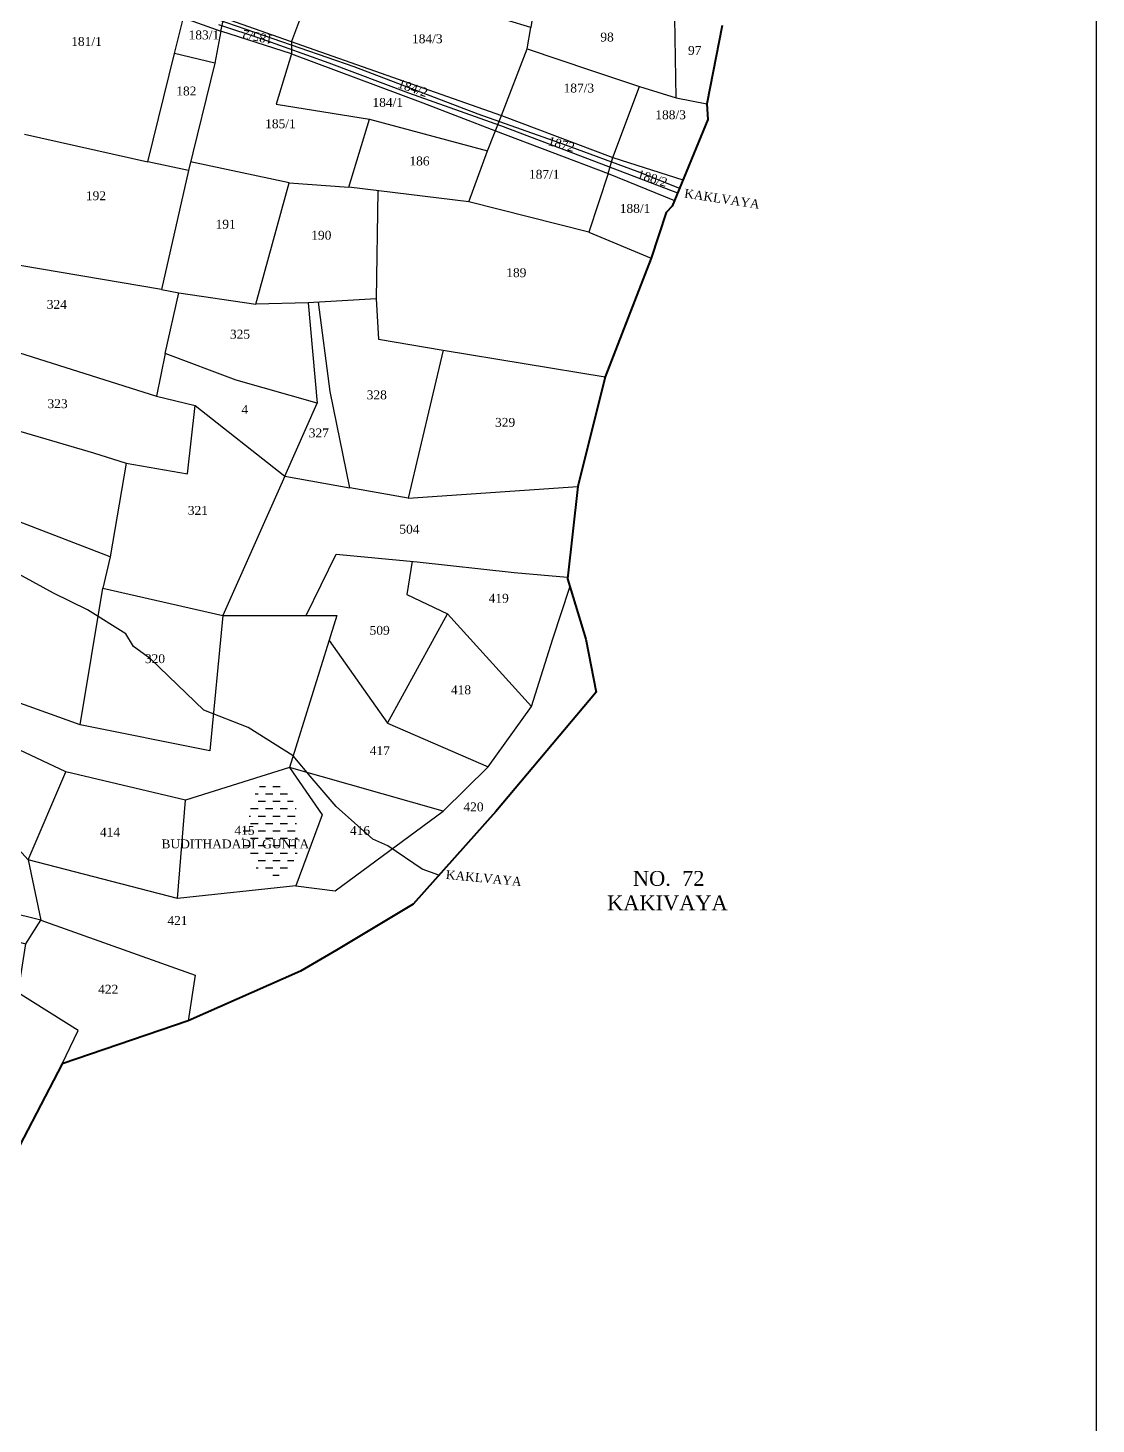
# Model space of a CAD drawing. Header units: millimetres. Extents: x -710 to 883, y -1027 to 1201.
# Drawn here: x 522.4 to 882.8, y -0.3 to 471 of the extents above; entities that cross this region are included whole.
import ezdxf

# ---------------------------------------------------------------- set-up
doc = ezdxf.new("R2010")
doc.units = ezdxf.units.MM
doc.header["$MEASUREMENT"] = 0
doc.linetypes.add('ACAD_ISO07W100', pattern=[3, 0, -3])
doc.linetypes.add('BORDER', pattern=[1.75, 0.5, -0.25, 0.5, -0.25, 0, -0.25])
for name, color, linetype, lineweight in [('FOOTPATH', 150, 'ACAD_ISO07W100', 30), ('ROAD', 1, 'Continuous', 25), ('VILL_BOUNDARY', 6, 'BORDER', 30)]:
    doc.layers.add(name, color=color, linetype=linetype, lineweight=lineweight)
for name, color, linetype in [('SURVEY_BND', 7, 'Continuous'), ('SURVEY_NO', 7, 'Continuous'), ('WATER_BODY', 4, 'Continuous')]:
    doc.layers.add(name, color=color, linetype=linetype)
doc.styles.get("Standard").update_dxf_attribs({"font": 'TIMES.TTF'})

msp = doc.modelspace()

# ---------------------------------------------------------------- hatches: boundary and pattern name
at = {"layer": 'WATER_BODY', "linetype": 'ByBlock'}
h = msp.add_hatch(dxfattribs=at)
h.set_pattern_fill('DASH', color=256, scale=20, style=0)
h.paths.add_polyline_path([(613.2, 207.04), (612.31, 208.43), (611.9, 209.7), (611.93, 212.56), (610.86, 213.92), (608.53, 215.66), (606.4, 216.7), (605.16, 216.67), (603.89, 216.19), (602.59, 215.9), (600.37, 214.93), (600.1, 213.71), (599.31, 212.92), (598.39, 211.26), (598.48, 209.46), (597.03, 207.65), (597.03, 206.44), (597, 204.99), (595.46, 202.8), (594.43, 198.32), (594.93, 197.11), (594.85, 194.83), (595.38, 193.09), (596, 191.94), (596.68, 191.26), (597.71, 190.73), (598.22, 190.11), (598.95, 188.51), (599.4, 187.39), (599.9, 187.04), (600.99, 186.33), (602.35, 185.83), (603.33, 185.18), (604.39, 184.74), (605.96, 184.56), (607.24, 185.02), (608.33, 185.58), (609.9, 186.32), (611.7, 188.49), (611.94, 189.32), (612.32, 190.97), (613.24, 192.54), (613.92, 194.28), (613.33, 196.92), (613.27, 198.96), (613.12, 201.06), (612.94, 202.92), (613.3, 203.96), (613.42, 204.92)])
h.paths.add_polyline_path([(566.67, 193.24), (616.93, 193.24), (616.93, 197.84), (566.67, 197.84)], flags=9)
h.paths.add_polyline_path([(591.29, 197.87), (599.46, 197.87), (599.46, 202.43), (591.29, 202.43)], flags=9)

# ---------------------------------------------------------------- linework, layer by layer
at = {"linetype": 'ByBlock', "lineweight": 30}
msp.add_lwpolyline([(-710.43, 1200.61), (882.84, 1200.61), (882.84, -1027.46), (-710.43, -1027.46)], close=True, dxfattribs=at)
at = {"layer": 'FOOTPATH', "linetype": 'ByBlock'}
msp.add_lwpolyline([(661.08, 185.03), (655.44, 187.08), (643.77, 194.96), (638.74, 197.21), (626.41, 208.2), (618.24, 217.72), (611.88, 225.29), (596.63, 234.93), (581.77, 240.72), (575.73, 246.42), (563.72, 258.1), (557.96, 262.21), (555.37, 266.51), (542.45, 274.65), (530.94, 280.21), (517.09, 287.89)], dxfattribs=at)
at = {"layer": 'ROAD', "linetype": 'ByBlock'}
for points in [[(566.5, 480.88), (595.86, 470.63), (632.4, 457.98), (674.18, 442.05), (703.43, 431.66), (727.8, 422.66), (742.24, 416.9)], [(586.7, 472.2), (601.33, 467.31), (623.87, 459.31), (650.82, 449.14), (681.81, 438.11), (708.81, 427.84), (741.6, 415.34)]]:
    msp.add_lwpolyline(points, dxfattribs=at)
at = {"layer": 'SURVEY_BND', "linetype": 'ByBlock'}
for points in [[(588.43, 474.43), (682.23, 441.49), (690.86, 464.02), (692.05, 471.13), (675.68, 476.17), (682.92, 510.26), (652.19, 514.42)], [(521.19, 435.13), (562.78, 425.83), (571.77, 462.44), (576.14, 479.54)], [(589.41, 479.76), (614.69, 475.48), (611.29, 466.4)], [(741.1, 447.47), (740.73, 474.48), (734.28, 473.58), (693, 477.19), (692.05, 471.13)], [(574.84, 474.46), (587.51, 469.92), (588.43, 474.43)], [(587.51, 469.92), (585.44, 459.09), (571.77, 462.44)], [(611.29, 466.4), (611.29, 462.33), (587.51, 469.92)], [(611.29, 462.33), (606.13, 445.34), (637.68, 440.22)], [(611.29, 462.33), (655.6, 445.76), (680.19, 436.34)], [(690.86, 464.02), (712.54, 456.64), (728.72, 451.25)], [(585.44, 459.09), (576.53, 422.89), (562.78, 425.83)], [(719.74, 427.28), (728.72, 451.25), (741.1, 447.47), (751.53, 445.37)], [(610.55, 418.77), (630.65, 417.27), (637.68, 440.22), (677.49, 429.51), (682.23, 441.49), (719.74, 427.28), (743.43, 419.77)], [(680.19, 436.34), (718.2, 421.9), (719.74, 427.28)], [(711.62, 402.08), (671.21, 412.33), (677.49, 429.51)], [(567.43, 382.76), (573.29, 381.65), (599.22, 377.8), (610.55, 418.77), (577.24, 425.78)], [(576.53, 422.89), (567.43, 382.76), (512.83, 391.97)], [(718.2, 421.9), (711.62, 402.08), (732.65, 393.3)], [(718.2, 421.9), (740.54, 412.76)], [(640.43, 416.08), (639.87, 379.61), (616.94, 378.25), (599.22, 377.8)], [(671.21, 412.33), (630.65, 417.27)], [(616.94, 378.25), (619.95, 344.36), (592.64, 352.09), (568.71, 361.17), (573.29, 381.65)], [(609.04, 319.68), (630.98, 315.73), (624.37, 348.33), (620.47, 378.46)], [(639.87, 379.61), (640.63, 366.01), (662.47, 362.26), (717.17, 353.24)], [(394.78, 297.78), (442.04, 294.57), (445.51, 325.99), (482.12, 319.45), (487.01, 345.15), (490.64, 370.44), (565.72, 346.78)], [(568.71, 361.17), (565.72, 346.78), (578.82, 343.57), (609.04, 319.68), (619.95, 344.36)], [(662.47, 362.26), (650.73, 312.34), (630.98, 315.73)], [(486.87, 344.43), (544.54, 327.64), (555.48, 324.13), (576.16, 320.49), (578.82, 343.57)], [(609.04, 319.68), (588.13, 272.67), (626.66, 272.67), (610.66, 221.39), (575.56, 210.3), (535.11, 219.87), (501.61, 235.67), (480.73, 245.19), (481.04, 235.93), (433.94, 242.81), (388.09, 248.73), (393.4, 275.94), (394.78, 297.78), (396.81, 332.61)], [(555.48, 324.13), (550.15, 292.53), (519.21, 304.41), (482.12, 319.45), (471.01, 260.86), (437.19, 267.22), (398.38, 274.74), (393.4, 275.94), (360.8, 283.07), (353.81, 240.51), (388.09, 248.73), (380.35, 226.6), (320.81, 208.15), (321.19, 232.71), (353.81, 240.51)], [(650.73, 312.34), (707.91, 316.24)], [(550.15, 292.53), (547.68, 281.97), (588.13, 272.67), (583.77, 227.02), (540.03, 235.81), (547.68, 281.97)], [(616.26, 272.67), (626.36, 293.45), (653.67, 290.86), (686.45, 287.24), (704.47, 285.67)], [(652.03, 291.02), (650.26, 279.82), (663.94, 273.27), (692.29, 242.01), (699.52, 264.77), (705.27, 282.28)], [(624.02, 264.21), (643.74, 236.32), (663.94, 273.27)], [(540.03, 235.81), (489.45, 253.88), (471.01, 260.86)], [(643.74, 236.32), (677.71, 221.59), (692.29, 242.01)], [(522.41, 190.21), (481.04, 235.93)], [(677.71, 221.59), (662.44, 206.65), (610.66, 221.39), (621.69, 205.42), (612.82, 181.43), (626.02, 179.76), (662.44, 206.65)], [(572.79, 177.11), (522.41, 190.21), (535.11, 219.87)], [(612.82, 181.43), (572.79, 177.11), (575.56, 210.3)], [(533.93, 121.33), (539.28, 132.64), (519.01, 145.35), (521.62, 161.83), (526.68, 169.84), (448.82, 189.14), (425.49, 185.74), (472.58, 174.52), (521.62, 161.83)], [(522.41, 190.21), (526.68, 169.84), (578.75, 151.27), (576.47, 135.84)]]:
    msp.add_lwpolyline(points, dxfattribs=at)
at = {"layer": 'VILL_BOUNDARY', "linetype": 'ByBlock', "lineweight": 40}
msp.add_lwpolyline([(756.6, 471.88), (751.53, 445.37), (751.82, 440.12), (739.77, 410.9), (737.76, 408.71), (732.65, 393.3), (717.17, 353.24), (707.91, 316.24), (704.41, 285.11), (710.67, 264.67), (714.15, 246.86), (680.23, 206.55), (652.42, 175.29), (626.45, 159.76), (614.3, 152.64), (576.47, 135.84), (533.93, 121.33), (516.63, 88.08), (474.87, 36.73), (443.54, -5.35)], dxfattribs=at)

# ---------------------------------------------------------------- texts
at = {"layer": 'SURVEY_NO', "linetype": 'ByBlock'}
for s, height, p in [('181/1', 3, (536.96, 464.96)), ('183/1', 3, (576.58, 467.17)), ('184/3', 3, (651.98, 465.88)), ('98', 3, (715.54, 466.46)), ('97', 3, (745.13, 461.93)), ('182', 3, (572.42, 448.25)), ('187/3', 3, (703.13, 449.24)), ('184/1', 3, (638.63, 444.39)), ('188/3', 3, (734.09, 440.22)), ('185/1', 3, (602.42, 437.19)), ('186', 3, (651.1, 424.62)), ('187/1', 3, (691.45, 420.13)), ('192', 3, (541.92, 412.89)), ('188/1', 3, (722.09, 408.6)), ('191', 3, (585.7, 403.29)), ('190', 3, (617.98, 399.56)), ('189', 3, (683.79, 386.91)), ('324', 3, (528.72, 376.21)), ('325', 3, (590.53, 366.15)), ('323', 3, (528.96, 342.69)), ('328', 3, (636.7, 345.68)), ('4', 3, (594.42, 340.77)), ('329', 3, (680, 336.39)), ('327', 3, (617.14, 332.82)), ('321', 3, (576.32, 306.67)), ('504', 3, (647.71, 300.34)), ('419', 3, (677.84, 277.02)), ('509', 3, (637.67, 266.19)), ('320', 3, (561.83, 256.62)), ('418', 3, (665.11, 246.1)), ('417', 3, (637.73, 225.57)), ('420', 3, (669.34, 206.58)), ('414', 3, (546.65, 198.08)), ('415', 3, (592.05, 198.68)), ('416', 3, (631.03, 198.61)), ('BUDITHADADI  GUNTA', 3, (567.44, 194.08)), ('NO.  72', 5, (726.54, 181.43)), ('KAKIVAYA', 5, (717.82, 173.18)), ('421', 3, (569.43, 168.23)), ('422', 3, (546.06, 145.03))]:
    msp.add_text(s, height=height, dxfattribs=at).set_placement(p)
for s, rotation, p in [('185/2', 168.867, (605.22, 468.48)), ('184/2', 341.1468, (646.9, 450.97)), ('1872', 344.6516, (697.62, 431.54)), ('188/2', 342.6607, (727.74, 420.4)), ('KAKLVAYA', 351.4256, (743.7, 413.8)), ('KAKLVAYA', 354.4757, (663.28, 183.79))]:
    msp.add_text(s, height=3, rotation=rotation, dxfattribs=at).set_placement(p)

doc.saveas('drawing.dxf')
